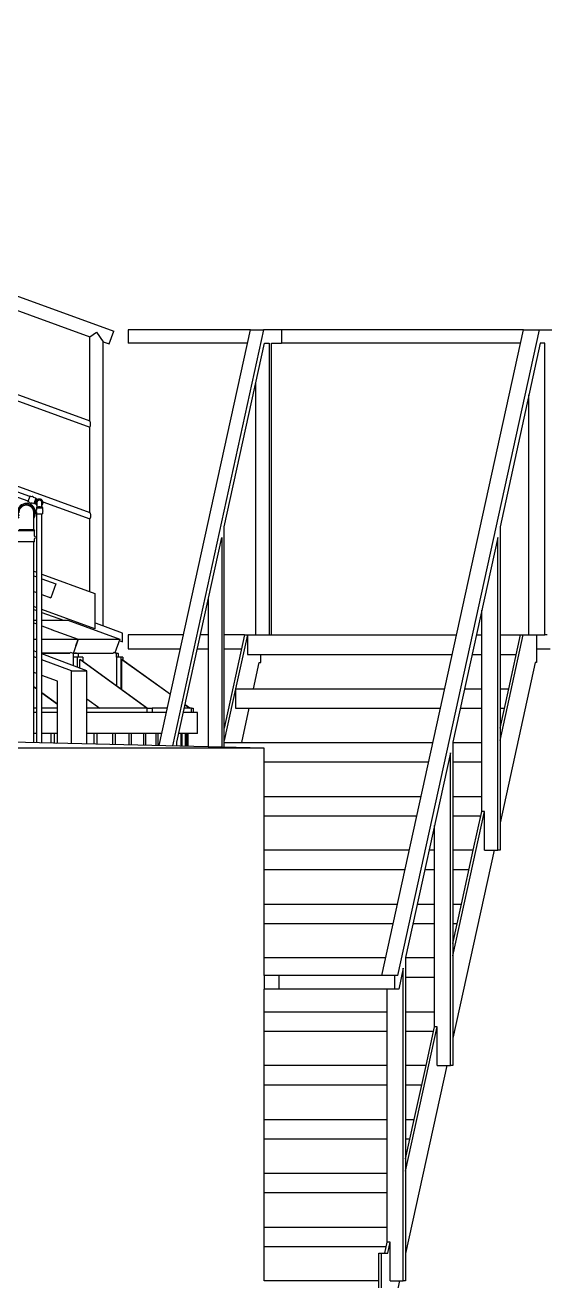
# Model space of a CAD drawing. Header units: millimetres. Extents: x 0 to 118900, y 0 to 84100.
# Drawn here: x 36536 to 38409, y 72588 to 77114 of the extents above; entities that cross this region are included whole.
import ezdxf

# ---------------------------------------------------------------- set-up
doc = ezdxf.new("R2010")
doc.units = ezdxf.units.MM
doc.header["$LTSCALE"] = 100
doc.layers.add('Visible', color=7, linetype='Continuous', lineweight=25)

msp = doc.modelspace()

# ---------------------------------------------------------------- linework, layer by layer
at = {"layer": 'Visible'}
for p, q in [((27546.17, 79398.89), (36856.14, 76010.34)), ((36553.4, 75414.82), (27503.36, 78708.76)), ((36547.24, 75397.9), (27487.04, 78695.55)), ((35509.23, 76449.17), (36769.79, 75990.37)), ((35509.23, 76146.21), (36769.79, 75687.4)), ((35509.23, 76123.54), (36769.79, 75664.73)), ((36769.79, 75990.37), (36793.94, 76007.28)), ((36769.79, 75687.4), (36769.79, 75990.37)), ((36793.94, 76007.28), (36818.09, 75972.79)), ((36839.62, 75964.95), (36856.14, 76010.34)), ((37348.35, 76016.18), (36907.91, 76016.18)), ((36907.91, 76016.18), (36907.91, 75967.88)), ((37019.74, 74517.18), (37348.35, 76016.18)), ((37395.88, 76016.18), (37067.03, 74516.06)), ((37348.35, 76016.18), (37395.88, 76016.18)), ((37460.8, 76016.18), (37395.88, 76016.18)), ((37460.8, 76016.18), (37460.8, 75967.88)), ((38332.47, 76016.18), (37460.8, 76016.18)), ((37822.13, 73688.18), (38332.47, 76016.18)), ((37879.5, 73688.18), (38389.84, 76016.18)), ((38332.47, 76016.18), (38389.84, 76016.18)), ((38389.84, 76016.18), (38478.08, 76016.18)), ((36818.09, 74948.49), (36818.09, 75972.79)), ((36818.09, 75972.79), (36839.62, 75964.95)), ((37337.76, 75967.88), (36907.91, 75967.88)), ((37253.86, 75306.16), (37398.92, 75967.88)), ((37398.92, 75967.88), (37415.4, 75967.88)), ((37415.4, 75967.88), (37415.4, 74916.18)), ((37423.97, 74916.18), (37423.97, 75967.88)), ((37423.97, 75967.88), (37460.8, 75967.88)), ((38321.88, 75967.88), (37460.8, 75967.88)), ((38392.88, 75967.88), (38247.82, 75306.16)), ((38409.36, 75967.88), (38392.88, 75967.88)), ((38409.36, 74916.18), (38409.36, 75967.88)), ((35509.23, 75816.21), (36769.79, 75357.4)), ((37367.86, 74916.18), (37367.86, 75826.22)), ((38351.98, 74916.18), (38351.98, 75781.33)), ((36769.79, 75357.4), (36769.79, 75664.73)), ((36554, 75416.46), (36546.65, 75396.26)), ((36560.3, 75414.17), (36554, 75416.46)), ((36574.67, 75408.94), (36566.69, 75411.84)), ((36574.67, 75408.94), (36567.32, 75388.73)), ((36577.11, 75406.19), (36574.67, 75408.94)), ((36581.85, 75404.46), (36577.1, 75406.19)), ((36581.85, 75404.46), (36577.1, 75406.19)), ((36552.94, 75393.97), (36546.65, 75396.26)), ((36567.32, 75388.73), (36559.33, 75391.64)), ((36570.95, 75389.27), (36567.32, 75388.73)), ((36567.93, 75295.42), (36567.93, 75356.46)), ((36567.93, 75295.42), (36567.93, 75356.46)), ((36570.94, 75389.28), (36575.69, 75387.55)), ((36570.94, 75389.28), (36575.69, 75387.55)), ((36578.91, 75377.92), (36577.16, 75374.68)), ((36577.16, 75374.68), (36598.66, 75374.68)), ((36577.16, 75374.68), (36577.16, 75366.18)), ((36577.16, 75359.38), (36577.16, 75352.68)), ((36577.16, 75352.68), (36598.66, 75352.68)), ((36578.91, 75392.39), (36578.91, 75377.91)), ((36578.91, 75392.39), (36578.91, 75377.91)), ((36578.91, 74527.66), (36578.91, 75352.68)), ((36596.91, 75377.91), (36596.91, 75392.39)), ((36596.91, 75377.91), (36596.91, 75392.39)), ((36596.91, 75377.92), (36598.66, 75374.68)), ((36596.91, 74527.24), (36596.91, 75352.68)), ((36598.66, 75374.68), (36598.66, 75366.18)), ((36598.66, 75359.38), (36598.66, 75352.68)), ((36600.66, 75396.29), (36769.79, 75334.73)), ((36769.79, 75072.48), (36769.79, 75334.73)), ((36570.23, 75291.57), (36511.63, 75291.57)), ((36567.93, 75295.43), (36570.23, 75291.57)), ((36570.23, 75272.47), (36570.23, 75291.57)), ((36570.23, 75251.57), (36570.23, 75262.87)), ((37083.74, 74530.16), (37245.28, 75267.05)), ((37245.28, 75267.05), (37245.28, 74511.82)), ((37253.86, 74511.61), (37253.86, 75306.16)), ((38239.24, 75267.05), (38077.71, 74530.16)), ((38239.24, 74140.18), (38239.24, 75267.05)), ((38247.82, 75306.16), (38247.82, 74140.18)), ((36570.23, 75251.57), (36511.63, 75251.57)), ((36567.93, 74527.93), (36567.93, 75251.57)), ((36567.93, 75145.96), (36578.91, 75141.96)), ((36567.93, 75129.48), (36578.91, 75125.4)), ((36596.91, 75135.41), (36787.91, 75065.89)), ((36596.91, 75118.71), (36647.14, 75100.04)), ((36647.14, 75100.04), (36628.68, 75050.36)), ((36567.93, 75072.94), (36578.91, 75068.86)), ((36596.91, 75062.17), (36628.68, 75050.36)), ((36787.91, 75065.89), (36787.91, 74938.19)), ((37197.75, 74512.95), (37197.75, 75050.22)), ((36578.91, 75014.26), (36567.93, 75018.26)), ((36567.93, 75007.61), (36578.91, 75003.62)), ((36787.91, 74938.19), (36596.91, 75007.71)), ((36596.91, 74997.06), (36674.39, 74968.86)), ((38181.87, 74279.2), (38181.87, 75005.33)), ((36567.93, 74968.86), (36578.91, 74968.86)), ((36567.93, 74960.12), (36578.91, 74955.96)), ((36596.91, 74968.86), (36690.95, 74968.86)), ((36596.91, 74949.14), (36635.33, 74934.59)), ((36690.95, 74968.86), (36877.67, 74900.36)), ((36793.94, 74957.28), (36787.91, 74959.47)), ((36887.91, 74923.07), (36793.94, 74957.28)), ((36567.93, 74900.36), (36578.91, 74900.36)), ((36578.91, 74899.94), (36567.93, 74899.94)), ((36596.91, 74900.36), (36728.16, 74900.36)), ((36726.83, 74899.94), (36596.91, 74899.94)), ((36630.89, 74936.27), (36728.16, 74900.36)), ((36728.16, 74900.36), (36710.78, 74852.07)), ((36726.83, 74899.94), (36717.96, 74875.27)), ((36726.74, 74899.98), (36726.83, 74899.94)), ((36728.16, 74900.36), (36877.67, 74900.36)), ((36877.67, 74900.36), (36860.21, 74852.16)), ((36887.91, 74891.15), (36887.91, 74923.07)), ((37107.21, 74916.18), (36907.91, 74916.18)), ((36907.91, 74916.18), (36907.91, 74866.18)), ((37197.75, 74916.18), (37168.36, 74916.18)), ((37327.54, 74916.18), (37253.86, 74916.18)), ((37327.54, 74916.18), (37253.86, 74580.03)), ((37337.39, 74916.18), (37294.86, 74722.18)), ((37327.54, 74916.18), (37337.39, 74916.18)), ((37337.39, 74916.18), (38091.33, 74916.18)), ((37337.39, 74916.18), (37337.39, 74846.18)), ((38162.33, 74916.18), (38181.87, 74916.18)), ((38247.82, 74916.18), (38321.51, 74916.18)), ((38247.82, 74535.14), (38331.35, 74916.18)), ((38278.98, 74722.18), (38321.51, 74916.18)), ((38321.51, 74916.18), (38331.35, 74916.18)), ((38331.35, 74916.18), (38361.82, 74916.18)), ((38361.82, 74916.18), (38409.36, 74916.18)), ((38379.27, 74916.18), (38379.27, 74846.18)), ((38417.93, 74916.18), (38409.36, 74916.18)), ((36578.91, 74854.34), (36567.93, 74858.5)), ((36875.91, 74895.52), (36887.91, 74891.15)), ((36907.91, 74866.18), (37096.25, 74866.18)), ((37157.4, 74866.18), (37197.75, 74866.18)), ((37253.86, 74866.18), (37316.58, 74866.18)), ((38379.27, 74866.18), (38427.86, 74866.18)), ((36578.91, 74833.37), (36567.93, 74837.53)), ((36596.91, 74850.57), (36699.22, 74850.57)), ((36698.98, 74850.22), (36596.91, 74850.22)), ((36758.93, 74786.15), (36596.91, 74847.52)), ((36703.57, 74786.15), (36596.91, 74826.55)), ((36710.79, 74849.01), (36700.08, 74852.97)), ((36709.95, 74836.18), (36709.95, 74804.7)), ((36725.73, 74836.18), (36709.95, 74836.18)), ((36727.54, 74849.01), (36710.79, 74849.01)), ((36710.79, 74836.18), (36710.79, 74849.01)), ((36716.78, 74852.99), (36727.54, 74849.01)), ((36723.32, 74850.57), (36854.62, 74850.57)), ((36744.15, 74836.18), (36725.73, 74836.18)), ((36725.73, 74798.73), (36725.73, 74836.18)), ((36727.54, 74849.01), (36727.54, 74836.18)), ((36734.1, 74827.18), (36735.77, 74827.18)), ((36975.64, 74652.18), (36734.1, 74827.18)), ((36734.1, 74795.56), (36734.1, 74827.18)), ((36735.77, 74827.18), (36977.31, 74652.18)), ((36744.15, 74836.18), (36744.15, 74821.11)), ((36866.34, 74849.01), (36855.5, 74852.97)), ((36860.57, 74853.16), (36871.94, 74849.01)), ((36866.06, 74836.18), (36866.06, 74732.78)), ((36882.04, 74836.18), (36866.06, 74836.18)), ((36871.94, 74849.01), (36866.34, 74849.01)), ((36866.34, 74836.18), (36866.34, 74849.01)), ((36871.94, 74849.01), (36871.94, 74836.18)), ((36888.2, 74836.18), (36882.04, 74836.18)), ((36882.04, 74721.21), (36882.04, 74836.18)), ((36884.84, 74827.18), (36885.4, 74827.18)), ((37060.2, 74701.73), (36884.84, 74827.18)), ((36884.84, 74719.18), (36884.84, 74827.18)), ((36885.4, 74827.18), (37060.27, 74702.07)), ((36888.2, 74836.18), (36888.2, 74825.17)), ((37337.39, 74846.18), (38075.98, 74846.18)), ((37359.73, 74722.18), (37380.34, 74816.18)), ((37380.34, 74816.18), (37385.31, 74816.18)), ((37385.31, 74816.18), (37385.31, 74846.18)), ((38146.98, 74846.18), (38181.87, 74846.18)), ((38247.82, 74846.18), (38306.16, 74846.18)), ((38374.3, 74816.18), (38247.82, 74239.2)), ((38379.27, 74816.18), (38374.3, 74816.18)), ((38379.27, 74846.18), (38379.27, 74816.18)), ((38379.27, 74846.18), (38379.27, 74846.18)), ((36578.91, 74776.97), (36567.93, 74781.13)), ((36652.64, 74749.04), (36596.91, 74770.15)), ((36703.57, 74786.15), (36758.93, 74786.15)), ((36703.57, 74524.7), (36703.57, 74786.15)), ((36758.93, 74523.38), (36758.93, 74786.15)), ((36567.93, 74730.44), (36578.91, 74722.28)), ((36578.91, 74720.22), (36567.93, 74728.38)), ((36652.64, 74528.57), (36652.64, 74749.04)), ((37294.86, 74722.18), (37253.86, 74535.14)), ((37294.86, 74722.18), (38048.8, 74722.18)), ((37294.86, 74722.18), (37294.86, 74652.18)), ((38119.8, 74722.18), (38181.87, 74722.18)), ((38247.82, 74722.18), (38278.98, 74722.18)), ((38247.82, 74580.03), (38278.98, 74722.18)), ((36596.91, 74708.9), (36652.64, 74667.47)), ((36652.64, 74665.42), (36596.91, 74706.84)), ((36758.93, 74686.3), (36806.02, 74652.18)), ((36578.91, 74652.18), (36567.93, 74652.18)), ((36578.91, 74636.18), (36567.93, 74636.18)), ((36652.64, 74652.18), (36596.91, 74652.18)), ((36652.64, 74636.18), (36596.91, 74636.18)), ((36976.14, 74652.18), (36758.93, 74652.18)), ((36976.02, 74636.18), (36758.93, 74636.18)), ((36976.02, 74636.18), (36976.14, 74636.18)), ((36976.14, 74652.18), (36994.56, 74652.18)), ((36976.14, 74636.18), (36976.14, 74652.18)), ((36994.56, 74636.18), (36976.14, 74636.18)), ((37049.33, 74652.18), (36994.56, 74652.18)), ((36994.56, 74652.18), (36994.56, 74636.18)), ((37045.83, 74636.18), (36994.56, 74636.18)), ((37135.51, 74636.18), (37106.98, 74636.18)), ((37135.64, 74652.18), (37110.49, 74652.18)), ((37129.45, 74652.18), (37113.06, 74663.9)), ((37113.14, 74664.25), (37130.01, 74652.18)), ((37135.51, 74636.18), (37135.64, 74636.18)), ((37135.64, 74652.18), (37141.8, 74652.18)), ((37135.64, 74636.18), (37135.64, 74652.18)), ((37141.8, 74636.18), (37135.64, 74636.18)), ((37141.8, 74652.18), (37141.8, 74636.18)), ((37157.91, 74636.18), (37141.8, 74636.18)), ((37157.91, 74561.18), (37157.91, 74636.18)), ((37294.86, 74652.18), (38033.46, 74652.18)), ((37317.2, 74528.18), (37344.39, 74652.18)), ((38104.45, 74652.18), (38181.87, 74652.18)), ((38247.82, 74652.18), (38263.63, 74652.18)), ((36578.91, 74561.18), (36567.93, 74561.18)), ((36652.64, 74561.18), (36596.91, 74561.18)), ((36630.18, 74526.45), (36630.18, 74561.18)), ((36641.38, 74561.18), (36641.38, 74526.18)), ((37029.39, 74561.18), (36758.93, 74561.18)), ((36785.5, 74522.75), (36785.5, 74561.18)), ((36794.78, 74561.18), (36794.78, 74522.53)), ((36852.31, 74521.16), (36852.31, 74561.18)), ((36860.63, 74561.18), (36860.63, 74520.97)), ((36911.83, 74519.75), (36911.83, 74561.18)), ((36919.18, 74561.18), (36919.18, 74519.57)), ((36964.02, 74518.51), (36964.02, 74561.18)), ((36970.39, 74561.18), (36970.39, 74518.35)), ((37008.85, 74517.44), (37008.85, 74561.18)), ((37014.25, 74561.18), (37014.25, 74517.31)), ((37157.91, 74561.18), (37090.54, 74561.18)), ((37098.95, 74515.3), (37098.95, 74561.18)), ((37101.39, 74561.18), (37101.39, 74515.24)), ((37114.12, 74514.94), (37114.12, 74561.18)), ((37115.58, 74561.18), (37115.58, 74514.9)), ((37121.84, 74514.75), (37121.84, 74561.18)), ((37122.31, 74561.18), (37122.31, 74514.74)), ((37122.91, 74514.73), (37122.91, 74561.18)), ((37398.3, 74508.18), (36343.69, 74533.26)), ((37398.3, 74508.18), (36444.13, 74508.18)), ((36650.14, 74525.97), (36652.64, 74528.57)), ((37083.74, 74515.66), (37083.74, 74530.16)), ((37253.86, 74528.18), (38006.27, 74528.18)), ((37398.3, 73688.18), (37398.3, 74508.18)), ((38077.71, 74530.16), (38077.71, 73364.18)), ((38077.71, 74528.18), (38181.87, 74528.18)), ((37398.3, 74458.18), (37990.93, 74458.18)), ((38069.13, 74491.05), (37907.59, 73754.16)), ((38069.13, 73364.18), (38069.13, 74491.05)), ((38077.71, 74458.18), (38181.87, 74458.18)), ((37398.3, 74334.18), (37963.74, 74334.18)), ((38077.71, 74334.18), (38181.87, 74334.18)), ((38077.71, 73759.14), (38191.71, 74279.2)), ((38151.39, 74140.18), (38181.87, 74279.2)), ((38191.71, 74279.2), (38181.87, 74279.2)), ((38191.71, 74140.18), (38191.71, 74279.2)), ((37398.3, 74264.18), (37948.4, 74264.18)), ((38011.76, 73503.2), (38011.76, 74229.33)), ((38077.71, 74264.18), (38178.58, 74264.18)), ((37921.22, 74140.18), (37398.3, 74140.18)), ((38011.76, 74140.18), (37992.21, 74140.18)), ((38151.39, 74140.18), (38077.71, 74140.18)), ((38226.11, 74140.18), (38077.71, 73463.2)), ((38108.87, 73946.18), (38151.39, 74140.18)), ((38191.71, 74140.18), (38239.24, 74140.18)), ((38247.82, 74140.18), (38239.24, 74140.18)), ((37398.3, 74070.18), (37905.87, 74070.18)), ((37976.87, 74070.18), (38011.76, 74070.18)), ((38077.71, 74070.18), (38136.05, 74070.18)), ((37398.3, 73946.18), (37878.69, 73946.18)), ((37949.69, 73946.18), (38011.76, 73946.18)), ((38077.71, 73946.18), (38108.87, 73946.18)), ((38077.71, 73804.03), (38108.87, 73946.18)), ((37398.3, 73876.18), (37863.34, 73876.18)), ((37934.34, 73876.18), (38011.76, 73876.18)), ((38077.71, 73876.18), (38093.52, 73876.18)), ((37836.16, 73752.18), (37398.3, 73752.18)), ((37907.59, 73754.16), (37907.59, 72588.18)), ((38011.76, 73752.18), (37907.59, 73752.18)), ((37398.3, 73688.18), (37398.3, 73639.88)), ((37450.83, 73688.18), (37398.3, 73688.18)), ((37867.14, 73688.18), (37450.83, 73688.18)), ((37450.83, 73688.18), (37450.83, 73639.88)), ((37867.14, 73688.18), (37867.14, 73639.88)), ((37879.5, 73688.18), (37867.14, 73688.18)), ((37899.02, 73715.05), (37882.54, 73639.88)), ((37899.02, 72588.18), (37899.02, 73715.05)), ((37907.59, 73682.18), (38011.76, 73682.18)), ((37398.3, 72588.18), (37398.3, 73639.88)), ((37450.83, 73639.88), (37398.3, 73639.88)), ((37867.14, 73639.88), (37450.83, 73639.88)), ((37841.64, 72727.2), (37841.64, 73639.88)), ((37882.54, 73639.88), (37867.14, 73639.88)), ((37398.3, 73558.18), (37841.64, 73558.18)), ((37907.59, 73558.18), (38011.76, 73558.18)), ((37907.59, 72983.14), (38021.6, 73503.2)), ((37981.28, 73364.18), (38011.76, 73503.2)), ((38021.6, 73503.2), (38011.76, 73503.2)), ((38021.6, 73364.18), (38021.6, 73503.2)), ((37398.3, 73488.18), (37841.64, 73488.18)), ((37907.59, 73488.18), (38008.46, 73488.18)), ((37841.64, 73364.18), (37398.3, 73364.18)), ((37981.28, 73364.18), (37907.59, 73364.18)), ((38056, 73364.18), (37907.59, 72687.2)), ((37938.75, 73170.18), (37981.28, 73364.18)), ((38021.6, 73364.18), (38069.13, 73364.18)), ((38077.71, 73364.18), (38069.13, 73364.18)), ((37398.3, 73294.18), (37841.64, 73294.18)), ((37907.59, 73294.18), (37965.94, 73294.18)), ((37398.3, 73170.18), (37841.64, 73170.18)), ((37907.59, 73170.18), (37938.75, 73170.18)), ((37907.59, 73028.03), (37938.75, 73170.18)), ((37398.3, 73100.18), (37841.64, 73100.18)), ((37907.59, 73100.18), (37923.41, 73100.18)), ((37398.3, 72976.18), (37841.64, 72976.18)), ((37398.3, 72906.18), (37841.64, 72906.18)), ((37398.3, 72782.18), (37841.64, 72782.18)), ((37833.09, 72688.18), (37841.64, 72727.2)), ((37851.49, 72727.2), (37841.64, 72727.2)), ((37842.93, 72688.18), (37851.49, 72727.2)), ((37851.49, 72588.18), (37851.49, 72727.2)), ((37398.3, 72712.18), (37838.35, 72712.18)), ((37811.17, 72688.18), (37821.01, 72688.18)), ((37811.17, 72588.18), (37811.17, 72688.18)), ((37821.01, 72488.18), (37821.01, 72688.18)), ((37821.01, 72688.18), (37842.93, 72688.18)), ((37811.17, 72588.18), (37398.3, 72588.18)), ((37811.17, 72538.18), (37811.17, 72588.18)), ((37851.49, 72588.18), (37899.02, 72588.18)), ((37885.89, 72588.18), (37863.96, 72488.18)), ((37907.59, 72588.18), (37899.02, 72588.18))]:
    msp.add_line(p, q, dxfattribs=at)
for centre, radius, start, end in [((36560.38, 75414.4), 0.25, 250, 322.65365), ((36563.21, 75412.24), 3.31, 357.34635, 142.65365), ((36566.77, 75412.08), 0.25, 177.34635, 250), ((36587.91, 75392.68), 13.25, 312.78469, 227.21531), ((36587.91, 75392.68), 10.75, 326.84659, 213.15341), ((36540.93, 75356.57), 33.2, 324.41499, 215.58501), ((36540.93, 75356.57), 29.3, 337.14662, 202.85338), ((36552.86, 75393.73), 0.25, 357.34635, 70), ((36556.41, 75393.57), 3.31, 177.34635, 322.65365), ((36559.25, 75391.41), 0.25, 70, 142.65365), ((36577.97, 75362.78), 3.31, 107.34635, 252.65365), ((36576.91, 75366.18), 0.25, 287.34635, 0), ((36576.91, 75359.38), 0.25, 0, 72.65365), ((36598.91, 75366.18), 0.25, 180, 252.65365), ((36598.91, 75359.38), 0.25, 107.34635, 180), ((36597.85, 75362.78), 3.31, 287.34635, 72.65365), ((36570.48, 75272.47), 0.25, 180, 258.18772), ((36570.48, 75262.87), 0.25, 101.81228, 180), ((36569.47, 75267.67), 4.65, 281.81228, 78.18772)]:
    msp.add_arc(centre, radius, start, end, dxfattribs=at)
for points, knots in [([(36772.27, 75675.17), (36772.27, 75676.65), (36772.12, 75678.23), (36771.63, 75681.17), (36771.3, 75682.53), (36770.7, 75684.7), (36770.39, 75685.68), (36770.04, 75686.69), (36769.95, 75686.96), (36769.82, 75687.31), (36769.79, 75687.4), (36769.79, 75687.4)], [0, 0, 0, 0, 0.4460537, 0.4460537, 0.8921074, 0.8921074, 1.3168956, 1.3168956, 1.5292896, 1.5292896, 1.7416837, 1.7416837, 1.7416837, 1.7416837]), ([(36769.79, 75664.73), (36769.79, 75664.73), (36769.91, 75664.98), (36770.37, 75665.98), (36770.69, 75666.74), (36771.32, 75668.55), (36771.66, 75669.73), (36772.02, 75671.7), (36772.11, 75672.39), (36772.24, 75673.78), (36772.27, 75674.49), (36772.27, 75675.17)], [5.1063001, 5.1063001, 5.1063001, 5.1063001, 5.5098522, 5.5098522, 5.9134042, 5.9134042, 6.3213185, 6.3213185, 6.5252757, 6.5252757, 6.7292328, 6.7292328, 6.7292328, 6.7292328]), ([(36577.1, 75406.19), (36577.05, 75406.21), (36576.97, 75406.12), (36576.66, 75405.65), (36576.4, 75405.15), (36575.78, 75403.85), (36575.43, 75403.08), (36574.69, 75401.35), (36574.32, 75400.41), (36573.76, 75398.95), (36573.58, 75398.48), (36573.23, 75397.52), (36573.06, 75397.05), (36572.59, 75395.67), (36572.3, 75394.8), (36571.73, 75392.97), (36571.47, 75392.07), (36571.1, 75390.64), (36570.98, 75390.1), (36570.89, 75389.45), (36570.89, 75389.3), (36570.94, 75389.28)], [-4.2713489, -4.2713489, -4.2713489, -4.2713489, -4.02207, -4.02207, -3.6590417, -3.6590417, -3.3247612, -3.3247612, -3.0032867, -3.0032867, -2.8499412, -2.8499412, -2.6986075, -2.6986075, -2.4076982, -2.4076982, -2.048021, -2.048021, -1.7075808, -1.7075808, -1.4217242, -1.4217242, -1.4217242, -1.4217242]), ([(36587.91, 75401.42), (36586.91, 75401.42), (36585.93, 75401.26), (36584.06, 75400.62), (36583.2, 75400.15), (36581.48, 75398.83), (36580.69, 75397.92), (36579.51, 75395.84), (36579.13, 75394.69), (36578.93, 75393.13), (36578.91, 75392.76), (36578.91, 75392.39)], [-5.6928538, -5.6928538, -5.6928538, -5.6928538, -5.3940732, -5.3940732, -5.1016786, -5.1016786, -4.7434859, -4.7434859, -4.3836098, -4.3836098, -4.2713489, -4.2713489, -4.2713489, -4.2713489]), ([(36596.91, 75392.39), (36596.91, 75392.55), (36596.91, 75392.72), (36596.84, 75394), (36596.57, 75395.1), (36595.64, 75397.16), (36594.98, 75398.09), (36593.34, 75399.69), (36592.37, 75400.32), (36590.23, 75401.2), (36589.07, 75401.42), (36587.91, 75401.42)], [-1.4217242, -1.4217242, -1.4217242, -1.4217242, -1.3724739, -1.3724739, -1.0355417, -1.0355417, -0.6944712, -0.6944712, -0.3492052, -0.3492052, 0, 0, 0, 0]), ([(36540.93, 75383.48), (36538.47, 75383.48), (36536.03, 75383.15), (36531.38, 75381.85), (36529.2, 75380.92), (36524.1, 75377.89), (36521.42, 75375.48), (36517.16, 75369.77), (36515.62, 75366.53), (36514.2, 75360.91), (36513.93, 75358.68), (36513.93, 75356.46)], [-17.0223675, -17.0223675, -17.0223675, -17.0223675, -16.2855661, -16.2855661, -15.5765855, -15.5765855, -14.5063628, -14.5063628, -13.438758, -13.438758, -12.7676337, -12.7676337, -12.7676337, -12.7676337]), ([(36567.93, 75356.46), (36567.93, 75357.22), (36567.89, 75357.98), (36567.56, 75361.98), (36566.7, 75365.14), (36563.88, 75371.06), (36561.93, 75373.76), (36557.09, 75378.37), (36554.23, 75380.22), (36547.86, 75382.81), (36544.41, 75383.48), (36540.93, 75383.48)], [-4.25526, -4.25526, -4.25526, -4.25526, -4.0267866, -4.0267866, -3.0510828, -3.0510828, -2.0606518, -2.0606518, -1.0455835, -1.0455835, 0, 0, 0, 0]), ([(36578.91, 75377.92), (36578.92, 75377.92), (36578.92, 75377.92), (36578.98, 75377.99), (36579.25, 75378.05), (36580.18, 75378.16), (36580.84, 75378.21), (36582.48, 75378.29), (36583.45, 75378.32), (36585.59, 75378.37), (36586.75, 75378.38), (36587.91, 75378.38)], [-1.3925757, -1.3925757, -1.3925757, -1.3925757, -1.3724739, -1.3724739, -1.0355417, -1.0355417, -0.6944712, -0.6944712, -0.3492052, -0.3492052, 0, 0, 0, 0]), ([(36587.91, 75378.38), (36588.91, 75378.38), (36589.9, 75378.37), (36591.76, 75378.34), (36592.62, 75378.32), (36594.34, 75378.25), (36595.13, 75378.2), (36596.31, 75378.1), (36596.69, 75378.03), (36596.88, 75377.95), (36596.9, 75377.93), (36596.91, 75377.92)], [-5.6928538, -5.6928538, -5.6928538, -5.6928538, -5.3940732, -5.3940732, -5.1016786, -5.1016786, -4.7434859, -4.7434859, -4.3836098, -4.3836098, -4.3005625, -4.3005625, -4.3005625, -4.3005625]), ([(36769.79, 75357.4), (36769.79, 75357.4), (36769.82, 75357.31), (36769.95, 75356.96), (36770.04, 75356.69), (36770.39, 75355.68), (36770.7, 75354.7), (36771.3, 75352.53), (36771.63, 75351.17), (36772.12, 75348.23), (36772.27, 75346.65), (36772.27, 75344.49), (36772.24, 75343.78), (36772.11, 75342.39), (36772.02, 75341.7), (36771.66, 75339.73), (36771.32, 75338.55), (36770.69, 75336.74), (36770.37, 75335.98), (36769.91, 75334.98), (36769.79, 75334.73), (36769.79, 75334.73)], [1.7416837, 1.7416837, 1.7416837, 1.7416837, 1.9540778, 1.9540778, 2.1664719, 2.1664719, 2.59126, 2.59126, 3.0373137, 3.0373137, 3.4833674, 3.4833674, 3.6873246, 3.6873246, 3.8912818, 3.8912818, 4.2991961, 4.2991961, 4.7027481, 4.7027481, 5.1063001, 5.1063001, 5.1063001, 5.1063001]), ([(36513.93, 75295.43), (36513.93, 75295.43), (36513.96, 75295.44), (36514.3, 75295.46), (36515.15, 75295.48), (36517.97, 75295.51), (36519.92, 75295.53), (36524.76, 75295.55), (36527.63, 75295.56), (36533.99, 75295.57), (36537.44, 75295.57), (36540.93, 75295.57)], [-4.2437934, -4.2437934, -4.2437934, -4.2437934, -4.0267866, -4.0267866, -3.0510828, -3.0510828, -2.0606518, -2.0606518, -1.0455835, -1.0455835, 0, 0, 0, 0]), ([(36540.93, 75295.57), (36543.38, 75295.57), (36545.83, 75295.57), (36550.47, 75295.56), (36552.65, 75295.56), (36557.75, 75295.55), (36560.43, 75295.54), (36564.69, 75295.51), (36566.23, 75295.49), (36567.64, 75295.45), (36567.92, 75295.44), (36567.93, 75295.43)], [-17.0223675, -17.0223675, -17.0223675, -17.0223675, -16.2855661, -16.2855661, -15.5765855, -15.5765855, -14.5063628, -14.5063628, -13.438758, -13.438758, -12.7791194, -12.7791194, -12.7791194, -12.7791194]), ([(36884.95, 71328.66), (36885.34, 71329.4), (36885.73, 71330.14), (36893.98, 71345.95), (36900.57, 71360.97), (36911.24, 71391.01), (36915.29, 71406.04), (36920.84, 71436.16), (36922.31, 71451.26), (36922.62, 71481.53), (36921.45, 71496.72), (36916.44, 71527.14), (36912.6, 71542.4), (36902.27, 71572.9), (36895.8, 71588.17), (36880.3, 71618.67), (36871.28, 71633.92), (36850.79, 71664.4), (36839.32, 71679.64), (36814.02, 71710.11), (36800.19, 71725.36), (36770.27, 71755.87), (36754.16, 71771.16), (36719.82, 71801.74), (36701.55, 71817.07), (36663.01, 71847.75), (36642.7, 71863.12), (36600.23, 71893.9), (36578.03, 71909.32), (36531.94, 71940.18), (36508.01, 71955.64), (36458.65, 71986.58), (36433.18, 72002.08), (36380.93, 72033.08), (36354.11, 72048.61), (36299.37, 72079.68), (36271.41, 72095.24), (36214.62, 72126.35), (36185.74, 72141.93), (36127.33, 72173.09), (36097.75, 72188.69), (36038.19, 72219.89), (36008.15, 72235.51), (35947.89, 72266.74), (35917.63, 72282.38), (35857.15, 72313.64), (35826.89, 72329.3), (35766.65, 72360.59), (35736.63, 72376.26), (35677.11, 72407.59), (35647.56, 72423.28), (35589.21, 72454.65), (35560.36, 72470.35), (35503.63, 72501.76), (35475.71, 72517.49), (35421.03, 72548.94), (35394.24, 72564.7), (35342.04, 72596.21), (35316.59, 72611.99), (35267.27, 72643.57), (35243.35, 72659.39), (35197.28, 72691.05), (35175.08, 72706.91), (35132.62, 72738.68), (35112.32, 72754.59), (35073.79, 72786.48), (35055.55, 72802.46), (35021.28, 72834.48), (35005.24, 72850.54), (34975.53, 72882.71), (34961.84, 72898.85), (34936.95, 72931.18), (34925.74, 72947.4), (34905.94, 72979.85), (34897.32, 72996.12), (34882.8, 73028.65), (34876.86, 73044.93), (34867.74, 73077.42), (34864.53, 73093.66), (34861.42, 73120.96), (34860.78, 73132.03), (34860.78, 73159.19), (34862.12, 73175.3), (34867.45, 73207.44), (34871.44, 73223.49), (34882.04, 73255.57), (34888.66, 73271.61), (34904.48, 73303.68), (34913.71, 73319.73), (34934.7, 73351.83), (34946.5, 73367.89), (34972.52, 73399.99), (34986.79, 73416.05), (35017.66, 73448.12), (35034.28, 73464.16), (35069.7, 73496.16), (35088.53, 73512.15), (35128.2, 73544.06), (35149.07, 73560.01), (35185.24, 73586.42), (35200.03, 73596.92), (35215.2, 73607.4)], [233.6963743, 233.6963743, 233.6963743, 233.6963743, 234.1946201, 234.1946201, 244.3520815, 244.3520815, 254.5853453, 254.5853453, 264.906306, 264.906306, 275.291368, 275.291368, 285.6799924, 285.6799924, 296.0086459, 296.0086459, 306.2489787, 306.2489787, 316.4110517, 316.4110517, 326.5221899, 326.5221899, 336.6090693, 336.6090693, 346.6908914, 346.6908914, 356.7792459, 356.7792459, 366.8801275, 366.8801275, 376.9960124, 376.9960124, 387.1273943, 387.1273943, 397.2737734, 397.2737734, 407.4342407, 407.4342407, 417.6078037, 417.6078037, 427.7935556, 427.7935556, 437.9907589, 437.9907589, 448.1988831, 448.1988831, 458.4176197, 458.4176197, 468.6468879, 468.6468879, 478.8868377, 478.8868377, 489.1378506, 489.1378506, 499.4005369, 499.4005369, 509.6757213, 509.6757213, 519.9644003, 519.9644003, 530.2676402, 530.2676402, 540.5863591, 540.5863591, 550.9208974, 550.9208974, 561.2702255, 561.2702255, 571.6306095, 571.6306095, 581.9936488, 581.9936488, 592.3441214, 592.3441214, 602.6593581, 602.6593581, 612.9135437, 612.9135437, 623.0895873, 623.0895873, 630.0107898, 630.0107898, 640.0842093, 640.0842093, 650.1596065, 650.1596065, 660.2840022, 660.2840022, 670.4839748, 670.4839748, 680.7578042, 680.7578042, 691.0849762, 691.0849762, 701.4403286, 701.4403286, 711.8033715, 711.8033715, 722.1609651, 722.1609651, 728.9901777, 728.9901777, 728.9901777, 728.9901777]), ([(35227.32, 73569.02), (35205.62, 73553.75), (35184.79, 73538.49), (35144.9, 73507.87), (35125.83, 73492.49), (35089.87, 73461.82), (35072.95, 73446.51), (35041.41, 73415.98), (35026.77, 73400.75), (34999.86, 73370.38), (34987.58, 73355.22), (34965.47, 73325), (34955.63, 73309.92), (34938.43, 73279.82), (34931.07, 73264.79), (34918.87, 73234.75), (34914.04, 73219.73), (34906.92, 73189.65), (34904.66, 73174.57), (34902.75, 73144.35), (34903.11, 73129.19), (34906.5, 73098.81), (34909.53, 73083.57), (34918.24, 73053.09), (34923.92, 73037.82), (34937.87, 73007.31), (34946.12, 72992.05), (34965.12, 72961.58), (34975.85, 72946.33), (34999.71, 72915.87), (35012.83, 72900.63), (35041.36, 72870.14), (35056.78, 72854.87), (35089.8, 72824.31), (35107.42, 72809), (35144.71, 72778.35), (35164.41, 72762.99), (35205.72, 72732.25), (35227.36, 72716.85), (35272.38, 72686.02), (35295.8, 72670.57), (35344.2, 72639.66), (35369.22, 72624.17), (35420.63, 72593.19), (35447.07, 72577.67), (35501.09, 72546.62), (35528.73, 72531.07), (35584.94, 72499.97), (35613.56, 72484.4), (35671.53, 72453.26), (35700.91, 72437.66), (35760.18, 72406.48), (35790.1, 72390.86), (35850.19, 72359.64), (35880.42, 72344.01), (35940.88, 72312.76), (35971.17, 72297.11), (36031.53, 72265.83), (36061.64, 72250.16), (36121.43, 72218.85), (36151.15, 72203.17), (36209.9, 72171.81), (36238.99, 72156.11), (36296.26, 72124.72), (36324.49, 72109), (36379.83, 72077.56), (36406.99, 72061.82), (36459.99, 72030.33), (36485.87, 72014.56), (36536.11, 71983), (36560.51, 71967.2), (36607.61, 71935.56), (36630.35, 71919.72), (36673.95, 71887.99), (36694.84, 71872.09), (36734.6, 71840.25), (36753.49, 71824.29), (36789.08, 71792.32), (36805.81, 71776.29), (36836.93, 71744.17), (36851.36, 71728.05), (36877.74, 71695.78), (36889.72, 71679.59), (36911.09, 71647.17), (36920.51, 71630.92), (36936.66, 71598.41), (36943.42, 71582.13), (36954.2, 71549.61), (36958.24, 71533.36), (36963.56, 71501.11), (36964.88, 71485.09), (36964.88, 71452.99), (36963.54, 71436.87), (36958.21, 71404.73), (36954.22, 71388.67), (36943.62, 71356.59), (36937, 71340.55), (36923.19, 71312.58), (36916.56, 71300.6), (36909.23, 71288.66)], [0, 0, 0, 0, 10.0076819, 10.0076819, 20.114017, 20.114017, 30.2065146, 30.2065146, 40.2897314, 40.2897314, 50.3729577, 50.3729577, 60.4723275, 60.4723275, 70.6116393, 70.6116393, 80.8186312, 80.8186312, 91.1122726, 91.1122726, 101.4820671, 101.4820671, 111.877277, 111.877277, 122.2302553, 122.2302553, 132.4989794, 132.4989794, 142.6829875, 142.6829875, 152.8066349, 152.8066349, 162.8981457, 162.8981457, 172.979416, 172.979416, 183.0643325, 183.0643325, 193.1604455, 193.1604455, 203.2711531, 203.2711531, 213.3974369, 213.3974369, 223.5390183, 223.5390183, 233.6950583, 233.6950583, 243.8645529, 243.8645529, 254.0465439, 254.0465439, 264.2402243, 264.2402243, 274.4449864, 274.4449864, 284.6604425, 284.6604425, 294.8864318, 294.8864318, 305.1230236, 305.1230236, 315.3705187, 315.3705187, 325.6294478, 325.6294478, 335.9005617, 335.9005617, 346.1848, 346.1848, 356.4832126, 356.4832126, 366.7967868, 366.7967868, 377.1261002, 377.1261002, 387.4706649, 387.4706649, 397.8277894, 397.8277894, 408.190814, 408.190814, 418.5469181, 418.5469181, 428.8757135, 428.8757135, 439.1515395, 439.1515395, 449.3528861, 449.3528861, 459.3673626, 459.3673626, 469.442868, 469.442868, 479.5179339, 479.5179339, 489.6415405, 489.6415405, 497.2430457, 497.2430457, 497.2430457, 497.2430457]), ([(36893.48, 70982.26), (36894.87, 70984.76), (36896.23, 70987.25), (36905.78, 71005.2), (36912.73, 71020.65), (36924.04, 71051.53), (36928.39, 71066.98), (36934.47, 71097.89), (36936.2, 71113.36), (36936.99, 71144.32), (36936.05, 71159.82), (36931.51, 71190.83), (36927.91, 71206.35), (36918.07, 71237.38), (36911.83, 71252.91), (36896.77, 71283.95), (36887.96, 71299.48), (36867.83, 71330.5), (36856.52, 71346.02), (36831.49, 71377.05), (36817.76, 71392.57), (36788.01, 71423.61), (36771.98, 71439.14), (36737.74, 71470.2), (36719.52, 71485.75), (36681.04, 71516.83), (36660.76, 71532.4), (36618.33, 71563.51), (36596.15, 71579.09), (36550.09, 71610.24), (36526.17, 71625.83), (36476.83, 71657.01), (36451.37, 71672.61), (36399.14, 71703.81), (36372.33, 71719.42), (36317.6, 71750.64), (36289.65, 71766.27), (36232.86, 71797.5), (36203.99, 71813.13), (36145.58, 71844.38), (36116, 71860.02), (36056.42, 71891.28), (36026.37, 71906.93), (35966.09, 71938.2), (35935.81, 71953.85), (35875.29, 71985.13), (35845, 72000.79), (35784.71, 72032.08), (35754.67, 72047.75), (35695.08, 72079.05), (35665.49, 72094.72), (35607.07, 72126.04), (35578.18, 72141.71), (35521.37, 72173.04), (35493.4, 72188.72), (35438.65, 72220.07), (35411.81, 72235.76), (35359.53, 72267.12), (35334.04, 72282.82), (35284.64, 72314.2), (35260.69, 72329.92), (35214.55, 72361.33), (35192.32, 72377.05), (35149.8, 72408.5), (35129.48, 72424.24), (35090.91, 72455.72), (35072.63, 72471.49), (35038.32, 72503.02), (35022.25, 72518.8), (34992.46, 72550.38), (34978.73, 72566.2), (34953.72, 72597.83), (34942.43, 72613.67), (34922.4, 72645.34), (34913.66, 72661.2), (34898.79, 72692.9), (34892.66, 72708.77), (34883.08, 72740.47), (34879.62, 72756.32), (34875.82, 72784.69), (34874.98, 72797.22), (34874.98, 72825.53), (34876.32, 72841.35), (34881.65, 72872.92), (34885.65, 72888.71), (34896.26, 72920.27), (34902.88, 72936.05), (34912.6, 72955.43), (34914.48, 72959.05), (34916.43, 72962.66)], [233.0330822, 233.0330822, 233.0330822, 233.0330822, 234.6775034, 234.6775034, 244.8775614, 244.8775614, 255.1018455, 255.1018455, 265.3540937, 265.3540937, 275.6273064, 275.6273064, 285.903516, 285.903516, 296.1629514, 296.1629514, 306.3950555, 306.3950555, 316.6010929, 316.6010929, 326.7890174, 326.7890174, 336.9676516, 336.9676516, 347.1437708, 347.1437708, 357.3216147, 357.3216147, 367.5034296, 367.5034296, 377.6901724, 377.6901724, 387.882066, 387.882066, 398.0789644, 398.0789644, 408.2805672, 408.2805672, 418.4865389, 418.4865389, 428.6965706, 428.6965706, 438.9104091, 438.9104091, 449.1278706, 449.1278706, 459.348845, 459.348845, 469.5732983, 469.5732983, 479.8012723, 479.8012723, 490.0328853, 490.0328853, 500.2683305, 500.2683305, 510.5078713, 510.5078713, 520.7518282, 520.7518282, 531.0005474, 531.0005474, 541.2543347, 541.2543347, 551.5133265, 551.5133265, 561.7772531, 561.7772531, 572.0450387, 572.0450387, 582.3142009, 582.3142009, 592.580135, 592.580135, 602.8357133, 602.8357133, 613.0722001, 613.0722001, 623.2826806, 623.2826806, 631.3438779, 631.3438779, 641.5169302, 641.5169302, 651.6891188, 651.6891188, 661.8789089, 661.8789089, 664.2193683, 664.2193683, 664.2193683, 664.2193683]), ([(34924.84, 72949.42), (34920.45, 72940.81), (34916.45, 72932.19), (34906.41, 72908.13), (34901.25, 72892.68), (34893.56, 72861.79), (34891.02, 72846.32), (34888.6, 72815.38), (34888.72, 72799.89), (34891.62, 72768.9), (34894.41, 72753.38), (34902.62, 72722.35), (34908.06, 72706.82), (34921.52, 72675.79), (34929.56, 72660.26), (34948.14, 72629.23), (34958.7, 72613.71), (34982.24, 72582.69), (34995.24, 72567.16), (35023.55, 72536.14), (35038.89, 72520.61), (35071.77, 72489.56), (35089.34, 72474.02), (35126.54, 72442.94), (35146.21, 72427.38), (35187.46, 72396.28), (35209.07, 72380.7), (35254.05, 72349.56), (35277.45, 72333.98), (35325.82, 72302.81), (35350.83, 72287.21), (35402.21, 72256.02), (35428.63, 72240.41), (35482.63, 72209.2), (35510.26, 72193.58), (35566.46, 72162.35), (35595.08, 72146.72), (35653.04, 72115.48), (35682.42, 72099.84), (35741.69, 72068.58), (35771.62, 72052.94), (35831.73, 72021.67), (35861.97, 72006.02), (35922.47, 71974.74), (35952.78, 71959.09), (36013.19, 71927.8), (36043.33, 71912.14), (36103.18, 71880.84), (36132.93, 71865.17), (36191.77, 71833.86), (36220.89, 71818.19), (36278.25, 71786.86), (36306.52, 71771.18), (36361.95, 71739.84), (36389.16, 71724.16), (36442.24, 71692.8), (36468.17, 71677.1), (36518.5, 71645.72), (36542.94, 71630.02), (36590.12, 71598.62), (36612.9, 71582.9), (36656.56, 71551.46), (36677.49, 71535.73), (36717.31, 71504.26), (36736.23, 71488.5), (36771.88, 71456.99), (36788.64, 71441.21), (36819.84, 71409.65), (36834.31, 71393.84), (36860.81, 71362.23), (36872.87, 71346.4), (36894.44, 71314.74), (36903.98, 71298.88), (36920.44, 71267.19), (36927.39, 71251.32), (36938.6, 71219.62), (36942.89, 71203.76), (36949.06, 71170.53), (36950.68, 71153.12), (36950.68, 71119.94), (36949.34, 71104.13), (36944.01, 71072.55), (36940.02, 71056.76), (36929.41, 71025.21), (36922.78, 71009.42), (36910.77, 70985.46), (36906.31, 70977.26), (36901.51, 70969.07)], [65.4150036, 65.4150036, 65.4150036, 65.4150036, 71.1012318, 71.1012318, 81.3170675, 81.3170675, 91.5605309, 91.5605309, 101.8285469, 101.8285469, 112.1061229, 112.1061229, 122.3726914, 122.3726914, 132.6138995, 132.6138995, 142.8275155, 142.8275155, 153.0200837, 153.0200837, 163.2006513, 163.2006513, 173.37682, 173.37682, 183.5536285, 183.5536285, 193.7338913, 193.7338913, 203.9189094, 203.9189094, 214.1090901, 214.1090901, 224.3043716, 224.3043716, 234.5044817, 234.5044817, 244.7090831, 244.7090831, 254.9178501, 254.9178501, 265.1305065, 265.1305065, 275.3468424, 275.3468424, 285.5667214, 285.5667214, 295.7900825, 295.7900825, 306.0169408, 306.0169408, 316.2473878, 316.2473878, 326.4815903, 326.4815903, 336.7197872, 336.7197872, 346.9622796, 346.9622796, 357.2094068, 357.2094068, 367.4614937, 367.4614937, 377.7187462, 377.7187462, 387.9810559, 387.9810559, 398.2476601, 398.2476601, 408.5166079, 408.5166079, 418.7840605, 418.7840605, 429.043712, 429.043712, 439.2871358, 439.2871358, 449.5063081, 449.5063081, 460.7020768, 460.7020768, 470.8737846, 470.8737846, 481.0458452, 481.0458452, 491.2353303, 491.2353303, 496.5398062, 496.5398062, 496.5398062, 496.5398062]), ([(36914.16, 70691.82), (36915.64, 70695.46), (36917.04, 70699.1), (36924.04, 70718.2), (36928.39, 70733.65), (36934.47, 70764.56), (36936.2, 70780.03), (36936.99, 70810.98), (36936.05, 70826.49), (36931.51, 70857.49), (36927.91, 70873.02), (36918.07, 70904.05), (36911.83, 70919.58), (36896.77, 70950.62), (36887.96, 70966.14), (36867.83, 70997.17), (36856.52, 71012.69), (36831.49, 71043.71), (36817.76, 71059.24), (36788.01, 71090.27), (36771.98, 71105.81), (36737.74, 71136.86), (36719.52, 71152.41), (36681.04, 71183.5), (36660.76, 71199.06), (36618.33, 71230.18), (36596.15, 71245.76), (36550.09, 71276.91), (36526.17, 71292.5), (36476.83, 71323.67), (36451.37, 71339.28), (36399.14, 71370.47), (36372.33, 71386.09), (36317.6, 71417.31), (36289.65, 71432.93), (36232.86, 71464.17), (36203.99, 71479.8), (36145.58, 71511.05), (36116, 71526.69), (36056.42, 71557.95), (36026.37, 71573.59), (35966.09, 71604.86), (35935.81, 71620.52), (35875.29, 71651.8), (35845, 71667.46), (35784.71, 71698.75), (35754.67, 71714.41), (35695.08, 71745.72), (35665.49, 71761.39), (35607.07, 71792.7), (35578.18, 71808.38), (35521.37, 71839.71), (35493.4, 71855.39), (35438.65, 71886.73), (35411.81, 71902.42), (35359.53, 71933.79), (35334.04, 71949.49), (35284.64, 71980.87), (35260.69, 71996.58), (35214.55, 72027.99), (35192.32, 72043.72), (35149.8, 72075.16), (35129.48, 72090.91), (35090.91, 72122.39), (35072.63, 72138.15), (35038.32, 72169.68), (35022.25, 72185.47), (34992.46, 72217.05), (34978.73, 72232.86), (34953.72, 72264.5), (34942.43, 72280.34), (34922.4, 72312.01), (34913.66, 72327.87), (34898.79, 72359.57), (34892.66, 72375.44), (34883.08, 72407.14), (34879.62, 72422.99), (34875.82, 72451.36), (34874.98, 72463.88), (34874.98, 72492.2), (34876.32, 72508.01), (34881.65, 72539.59), (34885.65, 72555.38), (34896.26, 72586.93), (34902.88, 72602.72), (34914.89, 72626.68), (34919.35, 72634.87), (34924.15, 72643.07)], [242.4709229, 242.4709229, 242.4709229, 242.4709229, 244.8775614, 244.8775614, 255.1018455, 255.1018455, 265.3540937, 265.3540937, 275.6273064, 275.6273064, 285.903516, 285.903516, 296.1629514, 296.1629514, 306.3950555, 306.3950555, 316.6010929, 316.6010929, 326.7890174, 326.7890174, 336.9676516, 336.9676516, 347.1437708, 347.1437708, 357.3216147, 357.3216147, 367.5034296, 367.5034296, 377.6901724, 377.6901724, 387.882066, 387.882066, 398.0789644, 398.0789644, 408.2805672, 408.2805672, 418.4865389, 418.4865389, 428.6965706, 428.6965706, 438.9104091, 438.9104091, 449.1278706, 449.1278706, 459.348845, 459.348845, 469.5732983, 469.5732983, 479.8012723, 479.8012723, 490.0328853, 490.0328853, 500.2683305, 500.2683305, 510.5078713, 510.5078713, 520.7518282, 520.7518282, 531.0005474, 531.0005474, 541.2543347, 541.2543347, 551.5133265, 551.5133265, 561.7772531, 561.7772531, 572.0450387, 572.0450387, 582.3142009, 582.3142009, 592.580135, 592.580135, 602.8357133, 602.8357133, 613.0722001, 613.0722001, 623.2826806, 623.2826806, 631.3438779, 631.3438779, 641.5169302, 641.5169302, 651.6891188, 651.6891188, 661.8789089, 661.8789089, 667.1822565, 667.1822565, 667.1822565, 667.1822565]), ([(34932.19, 72629.86), (34924.81, 72616.64), (34918.36, 72603.44), (34906.41, 72574.8), (34901.25, 72559.35), (34893.56, 72528.45), (34891.02, 72512.99), (34888.6, 72482.05), (34888.72, 72466.56), (34891.62, 72435.57), (34894.41, 72420.05), (34902.62, 72389.02), (34908.06, 72373.49), (34921.52, 72342.45), (34929.56, 72326.93), (34948.14, 72295.9), (34958.7, 72280.38), (34982.24, 72249.35), (34995.24, 72233.83), (35023.55, 72202.8), (35038.89, 72187.27), (35071.77, 72156.23), (35089.34, 72140.68), (35126.54, 72109.61), (35146.21, 72094.05), (35187.46, 72062.94), (35209.07, 72047.37), (35254.05, 72016.23), (35277.45, 72000.64), (35325.82, 71969.48), (35350.83, 71953.88), (35402.21, 71922.69), (35428.63, 71907.08), (35482.63, 71875.87), (35510.26, 71860.24), (35566.46, 71829.02), (35595.08, 71813.39), (35653.04, 71782.14), (35682.42, 71766.51), (35741.69, 71735.25), (35771.62, 71719.61), (35831.73, 71688.34), (35861.97, 71672.69), (35922.47, 71641.41), (35952.78, 71625.75), (36013.19, 71594.46), (36043.33, 71578.8), (36103.18, 71547.5), (36132.93, 71531.84), (36191.77, 71500.52), (36220.89, 71484.85), (36278.25, 71453.53), (36306.52, 71437.85), (36361.95, 71406.51), (36389.16, 71390.82), (36442.24, 71359.46), (36468.17, 71343.77), (36518.5, 71312.39), (36542.94, 71296.68), (36590.12, 71265.28), (36612.9, 71249.56), (36656.56, 71218.13), (36677.49, 71202.39), (36717.31, 71170.92), (36736.23, 71155.17), (36771.88, 71123.65), (36788.64, 71107.88), (36819.84, 71076.31), (36834.31, 71060.51), (36860.81, 71028.9), (36872.87, 71013.06), (36894.44, 70981.4), (36903.98, 70965.55), (36920.44, 70933.85), (36927.39, 70917.99), (36938.6, 70886.29), (36942.89, 70870.43), (36949.06, 70837.19), (36950.68, 70819.79), (36950.68, 70786.61), (36949.34, 70770.8), (36944.01, 70739.22), (36940.02, 70723.43), (36929.41, 70691.88), (36922.78, 70676.09), (36914.65, 70659.86), (36914.4, 70659.38), (36914.16, 70658.9)], [62.3884041, 62.3884041, 62.3884041, 62.3884041, 71.1012318, 71.1012318, 81.3170675, 81.3170675, 91.5605309, 91.5605309, 101.8285469, 101.8285469, 112.1061229, 112.1061229, 122.3726914, 122.3726914, 132.6138995, 132.6138995, 142.8275155, 142.8275155, 153.0200837, 153.0200837, 163.2006513, 163.2006513, 173.37682, 173.37682, 183.5536285, 183.5536285, 193.7338913, 193.7338913, 203.9189094, 203.9189094, 214.1090901, 214.1090901, 224.3043716, 224.3043716, 234.5044817, 234.5044817, 244.7090831, 244.7090831, 254.9178501, 254.9178501, 265.1305065, 265.1305065, 275.3468424, 275.3468424, 285.5667214, 285.5667214, 295.7900825, 295.7900825, 306.0169408, 306.0169408, 316.2473878, 316.2473878, 326.4815903, 326.4815903, 336.7197872, 336.7197872, 346.9622796, 346.9622796, 357.2094068, 357.2094068, 367.4614937, 367.4614937, 377.7187462, 377.7187462, 387.9810559, 387.9810559, 398.2476601, 398.2476601, 408.5166079, 408.5166079, 418.7840605, 418.7840605, 429.043712, 429.043712, 439.2871358, 439.2871358, 449.5063081, 449.5063081, 460.7020768, 460.7020768, 470.8737846, 470.8737846, 481.0458452, 481.0458452, 491.2353303, 491.2353303, 491.5437084, 491.5437084, 491.5437084, 491.5437084])]:
    msp.add_open_spline(points, degree=3, knots=knots, dxfattribs=at)

doc.saveas('drawing.dxf')
